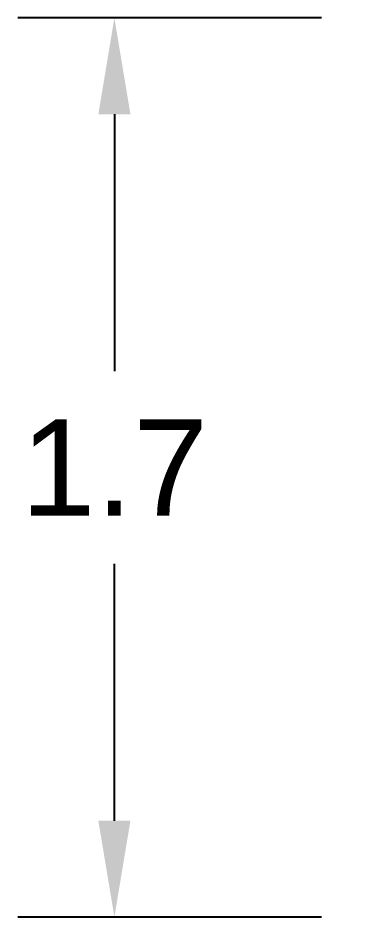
# Model space of a CAD drawing. Header units: metres. Extents: x -438 to -108, y 54494 to 54569.
# Drawn here: x -192.461 to -191.832, y 54553.778 to 54555.459 of the extents above; entities that cross this region are included whole.
import ezdxf

# ---------------------------------------------------------------- set-up
doc = ezdxf.new("R2010")
doc.units = ezdxf.units.M
doc.header["$MEASUREMENT"] = 0
doc.layers.add('text2', color=240, linetype='Continuous', lineweight=9)
doc.styles.get("Standard").update_dxf_attribs({"font": 'arial.ttf'})
doc.dimstyles.new('Copy of Standard', dxfattribs={"dimtxt": 0.18, "dimasz": 0.18, "dimexe": 0.18, "dimexo": 0.0625, "dimgap": 0.09, "dimtad": 0, "dimtih": 1, "dimtoh": 1, "dimdec": 1, "dimzin": 0, "dimdsep": 46, "dimtxsty": 'Standard', "dimcen": 0.09, "dimadec": 0, "dimazin": 0, "dimtfac": 1, "dimtdec": 1, "dimtofl": 0, "dimtmove": 0, "dimatfit": 3, "dimfxl": 1, "dimtolj": 1, "dimtzin": 0, "dimarcsym": 0})

# ---------------------------------------------------------------- blocks, each defined once
blk = doc.blocks.new('*D76')
at = {"layer": 'Defpoints', "color": 0, "transparency": 16777216}
for p in [(-192.2811, 54555.4591), (-191.8318, 54555.4591), (-191.8318, 54553.7782)]:
    blk.add_point(p, dxfattribs=at)
at = {"layer": 'text2', "color": 0, "lineweight": -2, "transparency": 16777216}
for p, q in [((-191.8943, 54555.4591), (-192.4611, 54555.4591)), ((-192.2811, 54555.2791), (-192.2811, 54554.799)), ((-192.2811, 54553.9582), (-192.2811, 54554.4383)), ((-191.8943, 54553.7782), (-192.4611, 54553.7782))]:
    blk.add_line(p, q, dxfattribs=at)
at = {"layer": 'text2', "color": 0, "transparency": 16777216}
for points in [[(-192.3111, 54555.2791), (-192.2511, 54555.2791), (-192.2811, 54555.4591)], [(-192.3111, 54553.9582), (-192.2511, 54553.9582), (-192.2811, 54553.7782)]]:
    blk.add_solid(points, dxfattribs=at)
at = {"layer": 'text2', "color": 0, "transparency": 16777216, "insert": (-192.2811, 54554.6186), "char_height": 0.18, "attachment_point": 5}
blk.add_mtext('\\A1;1.7', dxfattribs=at)

msp = doc.modelspace()

# ---------------------------------------------------------------- dimensions: what is measured, and where the dimension line sits
at = {"layer": 'text2'}
dim = msp.add_linear_dim(base=(-192.28109, 54555.45909), p1=(-191.83179, 54553.77817), p2=(-191.83179, 54555.45909), angle=90, dimstyle='Copy of Standard', dxfattribs=at)
dim.commit()
dim.dimension.update_dxf_attribs({"geometry": '*D76', "text_midpoint": (-192.28109, 54554.61863), "dimtype": 160})

doc.saveas('drawing.dxf')
